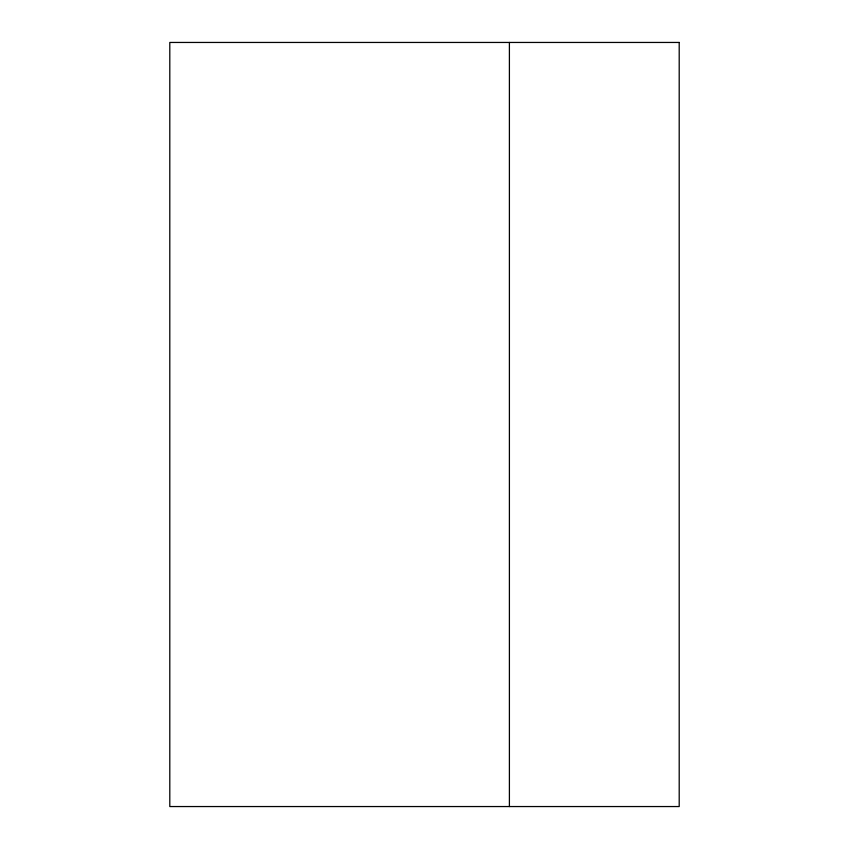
<?xml version="1.0" encoding="UTF-8"?>
<svg xmlns="http://www.w3.org/2000/svg" width="849" height="849" viewBox="0 0 849 849"><rect width="100%" height="100%" fill="white"/><g stroke="black" fill="none" stroke-linecap="round" stroke-linejoin="round"><path stroke-width="1.27" d="M509.4 42.45L509.4 806.55M679.2 42.45L169.8 42.45L169.8 806.55L679.2 806.55L679.2 42.45"/></g></svg>
